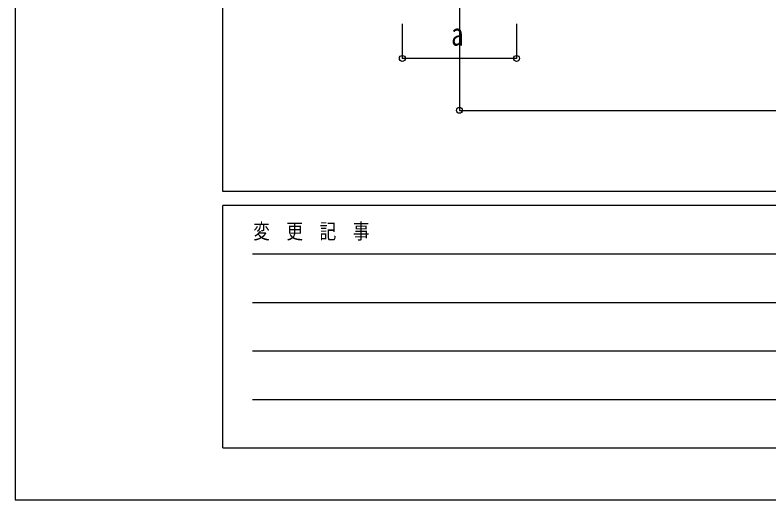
# Model space of a CAD drawing. Units: millimetres, scale not verified. Extents: x -16820 to 16820, y -11880 to 11880.
# Drawn here: x -16820 to -12467, y -11880 to -9081 of the extents above; entities that cross this region are included whole.
import ezdxf
from ezdxf.enums import TextEntityAlignment as Align

# ---------------------------------------------------------------- set-up
doc = ezdxf.new("R2010")
doc.units = ezdxf.units.MM
doc.header["$LTSCALE"] = 60
for name, color, linetype in [('0-3_YKK_12', 2, 'Continuous'), ('0-6_YKK_D', 6, 'Continuous'), ('0-7_YKK_ZWAK', 7, 'Continuous')]:
    doc.layers.add(name, color=color, linetype=linetype)
doc.styles.add('ＭＳ ゴシック', font='')
doc.styles.get('ＭＳ ゴシック').set_extended_font_data('MS Gothic')

msp = doc.modelspace()

# ---------------------------------------------------------------- linework, layer by layer
at = {"layer": '0-3_YKK_12'}
msp.add_line((-14254.29, -8781.35), (-14254.29, -9281.35), dxfattribs=at)
at = {"layer": '0-6_YKK_D'}
for p, q in [((-14584.29, -9131.35), (-14584.29, -9332.35)), ((-14254.29, -9131.35), (-14254.29, -9632.35)), ((-13924.29, -9131.35), (-13924.29, -9332.35)), ((-13924.29, -9331.35), (-14584.29, -9331.35)), ((-14254.29, -9631.35), (-8917.79, -9631.35))]:
    msp.add_line(p, q, dxfattribs=at)
for centre in [(-14584.29, -9331.35), (-13924.29, -9331.35), (-14254.29, -9631.35)]:
    msp.add_circle(centre, 17, dxfattribs=at)
at = {"layer": '0-7_YKK_ZWAK'}
for p, q in [((-15619.92, -10100), (-15619.92, 11100)), ((15580.08, -10100), (-15619.92, -10100)), ((-5219.92, -10180), (-15619.92, -10180)), ((-15619.92, -11580), (-15619.92, -10180)), ((-15449.92, -10460), (-5419.92, -10460)), ((-15449.92, -10740), (-5419.92, -10740)), ((-15449.92, -11020), (-5419.92, -11020)), ((-15449.92, -11300), (-5419.92, -11300)), ((-15619.92, -11580), (-5219.92, -11580))]:
    msp.add_line(p, q, dxfattribs=at)
msp.add_lwpolyline([(-16820, -11880), (16820, -11880), (16820, 11880), (-16820, 11880)], close=True, dxfattribs=at)

# ---------------------------------------------------------------- texts
at = {"layer": '0-6_YKK_D', "style": 'ＭＳ ゴシック', "width": 0.8}
msp.add_text('a', height=132, dxfattribs=at).set_placement((-14302.29, -9297.35), align=Align.BOTTOM_LEFT)
at = {"layer": '0-7_YKK_ZWAK', "style": 'ＭＳ ゴシック', "width": 0.8}
msp.add_text('変  更  記  事', height=87.98, dxfattribs=at).set_placement((-15445.24, -10400), align=Align.BOTTOM_LEFT)

doc.saveas('drawing.dxf')
